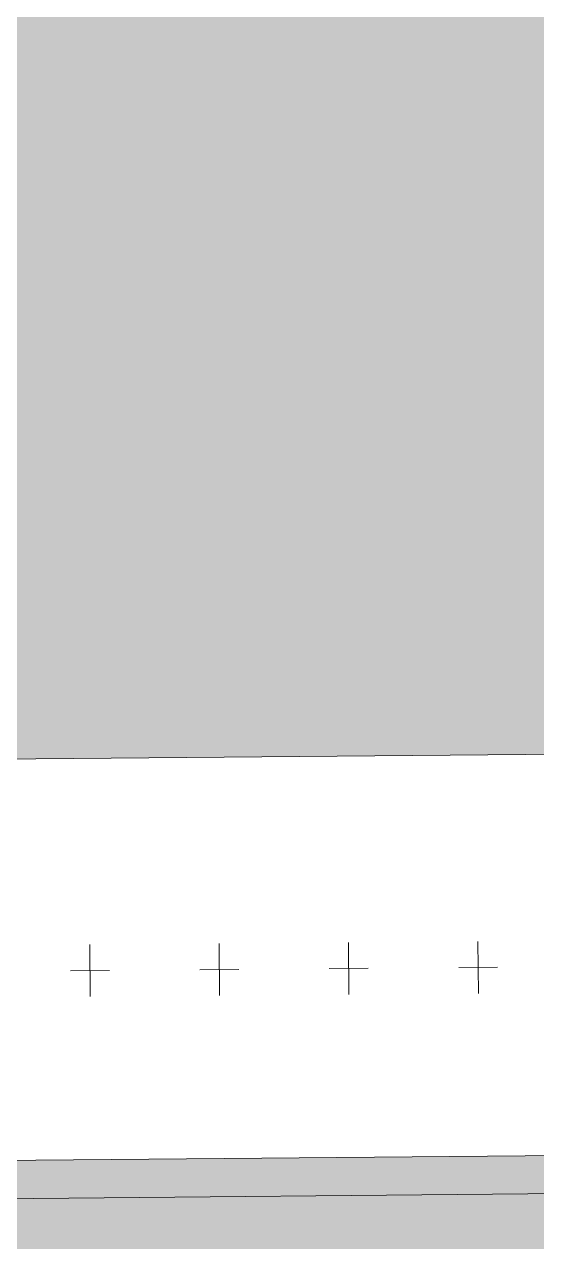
# Model space of a CAD drawing. Header units: millimetres. Extents: x 141848 to 1648660, y -821378 to -151356.
# Drawn here: x 218609 to 219004, y -271438 to -270500 of the extents above; entities that cross this region are included whole.
import ezdxf

# ---------------------------------------------------------------- set-up
doc = ezdxf.new("R2010")
doc.units = ezdxf.units.MM
doc.header["$MEASUREMENT"] = 0
doc.linetypes.add('Wipeout_Contour', pattern=[1000, 0, -1000])
for name, color, linetype in [('Divers - Dessin général', 7, 'Continuous'), ('Sols_ Dalles', 7, 'Continuous'), ('TopoAlt', 7, 'Continuous')]:
    doc.layers.add(name, color=color, linetype=linetype)

# ---------------------------------------------------------------- blocks, each defined once
blk = doc.blocks.new('Dalle_14_1', base_point=(217961.31, -273253.27))
at = {"layer": 'Sols_ Dalles', "linetype": 'Continuous', "lineweight": 0, "true_color": 0x2e271c}
blk.add_hatch(color=250, dxfattribs=at).paths.add_polyline_path([(217961.31, -273253.27, 0.415791), (219972.08, -275253.24), (252109.07, -275105.97, 0.414214), (254098.27, -273095.23), (254087.39, -271073.02, -0.001346), (254087.36, -271062.25), (253905.62, -271062.25), (253905.62, -267687.29), (253887.34, -267687.29), (253887.34, -265687.29), (250537.57, -265687.29), (250537.57, -270787.29), (250537.73, -271092.13), (250548.62, -273114.34), (220537.57, -273253.27), (220537.57, -270687.29), (220537.57, -265687.29), (219961.31, -265687.29, 0.258849), (218113.76, -267154.75, 0.098562), (217961.31, -267920.63)])
blk = doc.blocks.new('Mur_56_1', base_point=(218049.58, -271371.49))
at = {"color": 254, "linetype": 'Wipeout_Contour', "lineweight": 0, "ltscale": 1434044.950907383}
blk.add_wipeout([(218049.58, -271371.49), (250537.27, -271087.28), (250534.65, -270787.29), (218046.96, -271071.5)], dxfattribs=at).dxf.layer = 'TopoAlt'
at = {"layer": 'TopoAlt', "color": 190, "linetype": 'Continuous', "lineweight": 5, "true_color": 0x8002ff, "flags": 128}
for points in [[(250534.65, -270787.29), (218046.96, -271071.5)], [(218049.58, -271371.49), (250537.27, -271087.28)]]:
    blk.add_lwpolyline(points, dxfattribs=at)
blk = doc.blocks.new('Garde-corps_1_1')
at = {"color": 7, "linetype": 'Continuous', "lineweight": 5}
for p, q in [((218659.03, -271208.98), (218659.36, -271248.98)), ((218758.78, -271208.16), (218759.11, -271248.16)), ((218858.54, -271207.34), (218858.87, -271247.34)), ((218958.3, -271206.52), (218958.63, -271246.52)), ((218674.19, -271228.85), (218644.19, -271229.1)), ((218773.95, -271228.03), (218743.95, -271228.28)), ((218873.7, -271227.21), (218843.71, -271227.46)), ((218973.46, -271226.39), (218943.46, -271226.64))]:
    blk.add_line(p, q, dxfattribs=at)
blk = doc.blocks.new('Garde-corps_3_1')
at = {"color": 7, "linetype": 'Continuous', "lineweight": 5}
for p, q in [((218659.03, -271208.98), (218659.36, -271248.98)), ((218758.78, -271208.16), (218759.11, -271248.16)), ((218858.54, -271207.34), (218858.87, -271247.34)), ((218958.3, -271206.52), (218958.63, -271246.52)), ((218674.19, -271228.85), (218644.19, -271229.1)), ((218773.95, -271228.03), (218743.95, -271228.28)), ((218873.7, -271227.21), (218843.71, -271227.46)), ((218973.46, -271226.39), (218943.46, -271226.64))]:
    blk.add_line(p, q, dxfattribs=at)

msp = doc.modelspace()

# ---------------------------------------------------------------- hatches: boundary and pattern name
at = {"layer": 'Sols_ Dalles', "linetype": 'Continuous', "lineweight": 0, "true_color": 0x2e271c}
h = msp.add_hatch(color=250, dxfattribs=at)
edge = h.paths.add_edge_path()
edge.add_arc((219961.309, -273253.269), 2000, 180, 270.308426)
edge.add_line((219972.076, -275253.24), (252109.067, -275105.97))
edge.add_arc((252098.301, -273105.999), 2000, 270.308426, 360.308426)
edge.add_line((254098.272, -273095.233), (254087.386, -271073.021))
edge.add_arc((256087.357, -271062.255), 2000, 180, 180.308426, ccw=False)
edge.add_line((254087.357, -271062.255), (254087.357, -267687.294))
edge.add_line((254087.357, -267687.294), (254087.357, -265687.294))
edge.add_line((254087.357, -265687.294), (250537.569, -265687.294))
edge.add_line((250537.569, -265687.294), (250537.569, -270787.292))
edge.add_line((250537.569, -270787.292), (250537.729, -271092.129))
edge.add_line((250537.729, -271092.129), (250548.615, -273114.341))
edge.add_line((250548.615, -273114.341), (220537.569, -273253.269))
edge.add_line((220537.569, -273253.269), (220537.569, -270687.294))
edge.add_line((220537.569, -270687.294), (220537.569, -265687.294))
edge.add_line((220537.569, -265687.294), (219961.309, -265687.294))
edge.add_arc((220359.867, -268085.851), 2431.445, 99.434374, 157.484062)
edge.add_arc((219961.309, -267920.633), 2000, 157.484062, 180)
edge.add_line((217961.309, -267920.633), (217961.309, -273253.269))

# ---------------------------------------------------------------- block references
at = {"layer": 'Sols_ Dalles', "color": 250, "linetype": 'Continuous', "lineweight": 5, "true_color": 0x1f1f1f}
msp.add_blockref('Dalle_14_1', (217961.309, -273253.269), dxfattribs=at)

# ---------------------------------------------------------------- next in the draw order: block references
at = {"layer": 'TopoAlt', "color": 211, "lineweight": 5, "true_color": 0xfe55ff}
msp.add_blockref('Mur_56_1', (218049.581, -271371.493), dxfattribs=at)

# ---------------------------------------------------------------- next in the draw order: linework, layer by layer
at = {"layer": 'TopoAlt', "color": 190, "linetype": 'Continuous', "lineweight": 5, "true_color": 0x8002ff}
msp.add_lwpolyline([(253886.348, -270769.248), (218046.957, -271071.504)], dxfattribs=at)

# ---------------------------------------------------------------- next in the draw order: wipeouts: each hides what was drawn before it
at = {"color": 254, "linetype": 'Wipeout_Contour', "lineweight": 0, "ltscale": 1438589.353908819}
msp.add_wipeout([(253886.348, -270769.248), (218046.952, -271070.502), (218048.617, -271379.892), (253886.294, -271069.253)], dxfattribs=at).dxf.layer = 'TopoAlt'

# ---------------------------------------------------------------- next in the draw order: linework, layer by layer
at = {"layer": 'Divers - Dessin général', "color": 14, "linetype": 'Continuous', "lineweight": 5, "true_color": 0x990000}
msp.add_lwpolyline([(254205.676, -163437.635), (254186.294, -271067.638), (152856.388, -272027.634), (152839.018, -197317.635), (152835.676, -163437.635)], close=True, dxfattribs=at)
at = {"layer": 'TopoAlt', "color": 7, "linetype": 'Continuous', "lineweight": 5, "flags": 128}
msp.add_lwpolyline([(253886.348, -270769.248), (218046.952, -271070.502), (218048.617, -271379.892), (253886.294, -271069.253)], close=True, dxfattribs=at)

# ---------------------------------------------------------------- next in the draw order: block references
at = {"color": 7, "linetype": 'Continuous', "lineweight": 5}
for name in ['Garde-corps_1_1', 'Garde-corps_3_1']:
    msp.add_blockref(name, (0, 0), dxfattribs=at)

doc.saveas('drawing.dxf')
